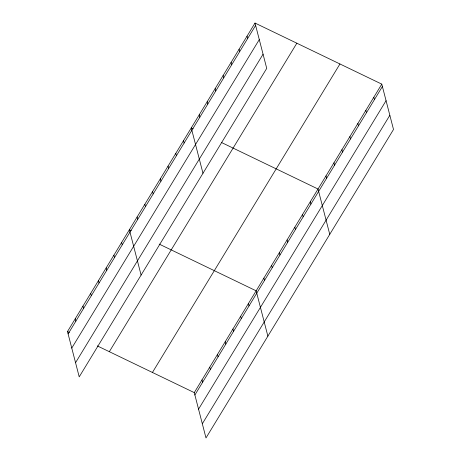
<?xml version="1.0" encoding="UTF-8"?>
<svg xmlns="http://www.w3.org/2000/svg" width="461" height="461" viewBox="0 0 461 461"><rect width="100%" height="100%" fill="white"/><g stroke="black" fill="none" stroke-linecap="round" stroke-linejoin="round"><path stroke-width="0.69" d="M255.008 23.05L266.729 68.378L79.217 376.868L67.49 331.534L255.008 23.05L381.783 84.133L393.51 129.466L205.992 437.95L194.271 392.622L381.783 84.133M68.107 333.908L255.619 25.418M71.772 348.084L259.284 39.6M75.552 362.692L263.064 54.202M109.332 351.691L296.844 43.207M152.435 372.459L339.947 63.975M194.882 394.991L382.4 86.507M198.553 409.166L386.064 100.682M202.327 423.774L389.839 115.29M193.153 128.85L191.252 127.933L202.973 173.267M221.678 142.593L318.032 189.022L329.753 234.349M131.276 230.65L129.374 229.734L141.095 275.067M159.166 244.088L256.149 290.822L267.876 336.15M67.49 331.534L69.392 332.45M97.288 345.888L194.271 392.622M373.813 97.242L374.43 99.616M365.844 110.358L366.46 112.726M357.874 123.467L358.491 125.836M349.905 136.577L350.521 138.945M341.935 149.687L342.552 152.061M333.966 162.796L334.582 165.171M325.996 175.906L326.613 178.28M310.293 201.745L310.91 204.114M302.56 214.469L303.171 216.843M247.038 36.16L247.649 38.534M294.827 227.192L295.438 229.566M239.069 49.269L239.68 51.644M287.088 239.922L287.704 242.29M231.099 62.379L231.71 64.753M279.354 252.645L279.971 255.014M223.13 75.495L223.741 77.863M271.621 265.369L272.232 267.743M215.16 88.604L215.771 90.973M263.888 278.092L264.499 280.467M207.191 101.714L207.802 104.082M248.416 303.545L249.026 305.914M199.221 114.824L199.832 117.198M240.682 316.269L241.293 318.643M232.943 328.993L233.56 331.367M183.518 140.663L184.129 143.031M225.21 341.722L225.827 344.09M175.779 153.386L176.396 155.755M217.477 354.446L218.088 356.814M168.046 166.11L168.657 168.484M209.743 367.169L210.354 369.543M160.313 178.833L160.924 181.208M202.004 379.893L202.621 382.267M152.579 191.563L153.19 193.931M144.84 204.286L145.457 206.655M137.107 217.01L137.718 219.384M121.635 242.463L122.251 244.831M113.902 255.187L114.518 257.555M106.168 267.91L106.779 270.279M98.435 280.634L99.046 283.008M90.696 293.363L91.313 295.732M82.963 306.087L83.574 308.455M75.229 318.81L75.84 321.179"/></g></svg>
